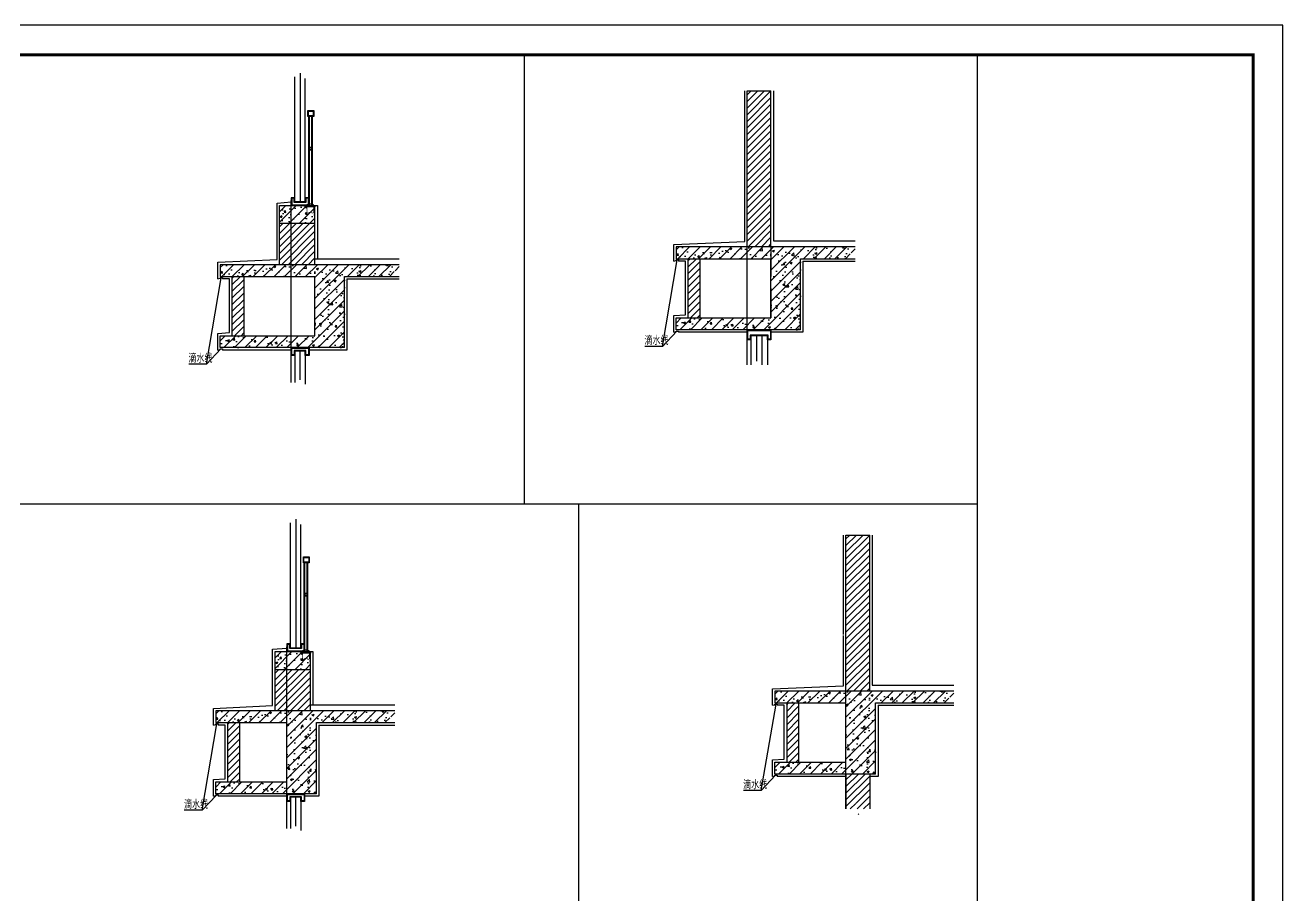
# Model space of a CAD drawing. Extents: x -1041549 to 749950, y -354245 to 17554.
# Drawn here: x 337387 to 347996, y -203687 to -196340 of the extents above; entities that cross this region are included whole.
import ezdxf

# ---------------------------------------------------------------- set-up
doc = ezdxf.new("R2010")
doc.units = 0
doc.header["$LTSCALE"] = 1000
doc.header["$MEASUREMENT"] = 0
doc.linetypes.add('DASH', pattern=[0.35, 0.25, -0.1])
doc.linetypes.add('DOTE', pattern=[2.42, 2, -0.2, 0.02, -0.2])
doc.layers.add('1', color=1, linetype='Continuous', lineweight=40)
for name, color, linetype in [('14', 1, 'Continuous'), ('DIM_SYMB', 3, 'Continuous'), ('DOTE', 1, 'Continuous'), ('HATCH', 254, 'Continuous'), ('PUB_DIM', 3, 'Continuous'), ('PUB_HATCH', 8, 'Continuous'), ('PUB_TEXT', 7, 'Continuous'), ('PUB_TITLE', 4, 'Continuous'), ('STR', 2, 'Continuous'), ('WALL', 4, 'Continuous'), ('WD', 2, 'Continuous'), ('家俱', 8, 'Continuous')]:
    doc.layers.add(name, color=color, linetype=linetype)
doc.styles.add('_TCH_DIM', font='SIMPLEX', dxfattribs={"bigfont": 'GBCBIG'})

# ---------------------------------------------------------------- blocks, each defined once
blk = doc.blocks.new('A$C536B6CE4')
at = {"layer": 'HATCH'}
h = blk.add_hatch(dxfattribs=at)
h.set_pattern_fill('ANSI32', color=256, scale=50, style=0)
h.set_pattern_definition([(45, (257213.824, -149309.7), (-13.2582521, 13.2582521), []), (45, (257222.663, -149309.7), (-13.2582521, 13.2582521), [])])
h.paths.add_polyline_path([(0, 68), (0, 55), (80, 55), (80, 68)])
h.paths.add_polyline_path([(45, 63, -1), (50, 63, -1)], flags=16)
at = {"layer": 'STR'}
blk.add_lwpolyline([(80, 68), (0, 68), (0, 55), (80, 55)], close=True, dxfattribs=at)
at = {"layer": 'WALL'}
for points in [[(30, 13, 6, 6, -1), (10, 13, 6, 6, 0), (10, 55, 0, 0, 0)], [(48, 13, 6, 6, 1), (68, 13, 6, 6, 0), (68, 55, 0, 0, 0)]]:
    blk.add_lwpolyline(points, format="xyseb", dxfattribs=at)
blk = doc.blocks.new('A$Ce58e362c')
at = {"layer": '14'}
blk.add_lwpolyline([(15730, 1076), (15730, 87176)], dxfattribs=at)

msp = doc.modelspace()

# ---------------------------------------------------------------- hatches: boundary and pattern name
h = msp.add_hatch()
h.set_pattern_fill('ANSI31', color=8, scale=25, style=0)
h.set_pattern_definition([(45, (684308.554, -186401.8), (-28.0633004, 28.0633004), [])])
h.paths.add_polyline_path([(343478.3, -196895.2), (343678.3, -196895.2), (343678.3, -198210.8), (343478.3, -198210.8)])
h = msp.add_hatch()
h.set_pattern_fill('ANSI31', color=8, scale=25, style=0)
h.set_pattern_definition([(45, (680537.563, -193178.627), (-28.0633004, 28.0633004), [])])
h.paths.add_polyline_path([(339631.6, -198011.1), (339531.6, -198011.1), (339531.6, -198361.1), (339631.6, -198361.1), (339831.6, -198361.1), (339831.6, -198311.1), (339831.6, -198011.1)])
h = msp.add_hatch()
h.set_pattern_fill('ANSI31', color=8, scale=25, style=0)
h.set_pattern_definition([(45, (683708.33, -187451.8), (-28.0633004, 28.0633004), [])])
h.paths.add_polyline_path([(342978.1, -198310.8), (343078.1, -198310.8), (343078.1, -198810.8), (342978.1, -198810.8)])
h = msp.add_hatch()
h.set_pattern_fill('ANSI31', color=8, scale=25, style=0)
h.set_pattern_definition([(45, (679861.657, -187602.12), (-28.0633004, 28.0633004), [])])
h.paths.add_polyline_path([(339131.4, -198461.1), (339231.4, -198461.1), (339231.4, -198961.1), (339131.4, -198961.1)])
h = msp.add_hatch()
h.set_pattern_fill('ANSI31', color=8, scale=25, style=0)
h.set_pattern_definition([(45, (685141.215, -190150.364), (-28.0633004, 28.0633004), [])])
h.paths.add_polyline_path([(344311, -200643.7), (344511, -200643.7), (344511, -201959.3), (344311, -201959.3)])
h = msp.add_hatch()
h.set_pattern_fill('ANSI31', color=8, scale=25, style=0)
h.set_pattern_definition([(45, (680500.49, -196943.39), (-28.0633004, 28.0633004), [])])
h.paths.add_polyline_path([(339594.5, -201775.8), (339494.5, -201775.8), (339494.5, -202125.8), (339594.5, -202125.8), (339794.5, -202125.8), (339794.5, -202075.8), (339794.5, -201775.8)])
h = msp.add_hatch()
h.set_pattern_fill('ANSI31', color=8, scale=25, style=0)
h.set_pattern_definition([(45, (684540.992, -191200.364), (-28.0633004, 28.0633004), [])])
h.paths.add_polyline_path([(343810.7, -202059.3), (343910.7, -202059.3), (343910.7, -202559.3), (343810.7, -202559.3)])
h = msp.add_hatch()
h.set_pattern_fill('ANSI31', color=8, scale=25, style=0)
h.set_pattern_definition([(45, (679824.583, -191366.88), (-28.0633004, 28.0633004), [])])
h.paths.add_polyline_path([(339094.3, -202225.8), (339194.3, -202225.8), (339194.3, -202725.8), (339094.3, -202725.8)])
h = msp.add_hatch()
h.set_pattern_fill('ANSI31', color=8, scale=25, style=0)
h.set_pattern_definition([(45, (611333.038, -127246.95), (-28.0633004, 28.0633004), [])])
h.paths.add_polyline_path([(344395.6, -202901.1), (344414.1, -203006.1), (344433.2, -202953.6), (344511, -202953.6), (344511, -202659.3), (344311, -202659.3), (344311, -202953.6), (344376.9, -202953.6)])
at = {"layer": 'WALL'}
h = msp.add_hatch(dxfattribs=at)
h.set_pattern_fill('钢筋混凝土', color=8, scale=25)
h.set_pattern_definition([(45, (0, 3666.65), (-44.194174, 44.194174), []), (50, (0, 3666.65), (179.315046, -15.688034), [18.75, -206.25]), (355, (0, 3666.65), (-34.68783, 188.04803), [15, -165]), (100.4514, (14.94, 3665.34), (144.627345, 172.359886), [15.93505, -175.28553]), (46.1842, (4e-14, 3716.65), (266.81026, -41.37975), [28.125, -309.375]), (96.6356, (22.23, 3713.2), (233.66568, 243.52947), [23.90257, -262.92825]), (351.1842, (4e-14, 3716.65), (233.66549, 243.52965), [22.5, -247.5]), (21, (25, 3704.15), (149.226763, -100.65472), [18.75, -206.25]), (326, (25, 3704.15), (60.82883, 181.28751), [15, -165]), (71.4514, (37.44, 3695.76), (210.05566, 80.632624), [15.93505, -175.28553]), (37.5, (0, 3666.65), (3.039964, 83.223463), [0, -163, 0, -167.5, 0, -165.625]), (7.5, (0, 3666.65), (65.767384, 98.602928), [0, -95.5, 0, -159.25, 0, -63.125]), (327.5, (-55.75, 3666.65), (133.455609, -5.638718), [0, -62.5, 0, -195, 0, -258.75]), (317.5, (-80.75, 3666.65), (145.796542, 25.026246), [0, -81.25, 0, -129.5, 0, -183.75])])
h.paths.add_polyline_path([(339631.6, -197861.1), (339531.6, -197861.1), (339531.6, -198011.1), (339631.6, -198011.1), (339831.6, -198011.1), (339831.6, -197961.1), (339831.6, -197861.1)])
h = msp.add_hatch(dxfattribs=at)
h.set_pattern_fill('钢筋混凝土', color=8, scale=25)
h.set_pattern_definition([(45, (373949.08, -92211.33), (-44.194174, 44.194174), []), (50, (373949.08, -92211.33), (179.31505, -15.68803), [18.75, -206.25]), (355, (373949.08, -92211.33), (-34.68783, 188.04803), [15, -165]), (100.4514, (373964.02, -92212.64), (144.62735, 172.35989), [15.93505, -175.28553]), (46.1842, (373949.08, -92161.33), (266.81026, -41.37975), [28.125, -309.375]), (96.6356, (373971.31, -92164.78), (233.6657, 243.52947), [23.9026, -262.92825]), (351.1842, (373949.08, -92161.33), (233.6655, 243.52965), [22.5, -247.5]), (21, (373974.08, -92173.83), (149.22676, -100.65472), [18.75, -206.25]), (326, (373974.08, -92173.83), (60.82883, 181.2875), [15, -165]), (71.4514, (373986.52, -92182.22), (210.05566, 80.63262), [15.93505, -175.28553]), (37.5, (373949.08, -92211.33), (3.039964, 83.223463), [0, -163, 0, -167.5, 0, -165.625]), (7.5, (373949.08, -92211.33), (65.767384, 98.60293), [0, -95.5, 0, -159.25, 0, -63.125]), (327.5, (373893.33, -92211.33), (133.45561, -5.638718), [0, -62.5, 0, -195, 0, -258.75]), (317.5, (373868.33, -92211.33), (145.79654, 25.02625), [0, -81.25, 0, -129.5, 0, -183.75])])
h.paths.add_polyline_path([(343678.3, -198810.8), (342878.1, -198810.8), (342878.1, -198910.8), (343478.3, -198910.8), (343678.3, -198910.8), (343678.3, -198210.8), (343478.3, -198210.8), (342878.1, -198210.8), (342878.1, -198310.8), (343678.3, -198310.8)])
h.paths.add_polyline_path([(343678.3, -198910.8), (343928.3, -198910.8), (343928.3, -198310.8), (344389.2, -198310.8), (344389.2, -198284), (344336.7, -198265.4), (344441.7, -198246.9), (344389.2, -198227.8), (344389.2, -198210.8), (343678.3, -198210.8)])
h = msp.add_hatch(dxfattribs=at)
h.set_pattern_fill('钢筋混凝土', color=8, scale=25)
h.set_pattern_definition([(45, (370102.406, -92361.647), (-44.194174, 44.194174), []), (50, (370102.4, -92361.65), (179.31505, -15.68803), [18.75, -206.25]), (355, (370102.4, -92361.65), (-34.68783, 188.04803), [15, -165]), (100.4514, (370117.35, -92362.95), (144.62735, 172.35989), [15.93505, -175.28553]), (46.1842, (370102.4, -92311.65), (266.81026, -41.37975), [28.125, -309.375]), (96.6356, (370124.64, -92315.1), (233.6657, 243.52947), [23.9026, -262.92825]), (351.1842, (370102.4, -92311.65), (233.6655, 243.52965), [22.5, -247.5]), (21, (370127.4, -92324.15), (149.22676, -100.65472), [18.75, -206.25]), (326, (370127.4, -92324.15), (60.82883, 181.2875), [15, -165]), (71.4514, (370139.84, -92332.53), (210.05566, 80.63262), [15.93505, -175.28553]), (37.5, (370102.406, -92361.647), (3.039964, 83.223463), [0, -163, 0, -167.5, 0, -165.625]), (7.5, (370102.41, -92361.65), (65.767384, 98.60293), [0, -95.5, 0, -159.25, 0, -63.125]), (327.5, (370046.656, -92361.647), (133.45561, -5.638718), [0, -62.5, 0, -195, 0, -258.75]), (317.5, (370021.66, -92361.65), (145.79654, 25.02625), [0, -81.25, 0, -129.5, 0, -183.75])])
h.paths.add_polyline_path([(339831.6, -198961.1), (339031.4, -198961.1), (339031.4, -199061.1), (339631.6, -199061.1), (339831.6, -199061.1), (339831.6, -198361.1), (339631.6, -198361.1), (339031.4, -198361.1), (339031.4, -198461.1), (339831.6, -198461.1)])
h.paths.add_polyline_path([(339831.6, -199061.1), (340081.6, -199061.1), (340081.6, -198461.1), (340542.5, -198461.1), (340542.5, -198434.4), (340490, -198415.7), (340595, -198397.2), (340542.5, -198378.1), (340542.5, -198361.1), (339831.6, -198361.1)])
h = msp.add_hatch(dxfattribs=at)
h.set_pattern_fill('钢筋混凝土', color=8, scale=25)
h.set_pattern_definition([(45, (-37.074, -98.114), (-44.194174, 44.194174), []), (50, (-37.07, -98.11), (179.315046, -15.688034), [18.75, -206.25]), (355, (-37.07, -98.11), (-34.68783, 188.04803), [15, -165]), (100.4514, (-22.13, -99.42), (144.627345, 172.359886), [15.93505, -175.28553]), (46.1842, (-37.07, -48.11), (266.81026, -41.37975), [28.125, -309.375]), (96.6356, (-14.84, -51.56), (233.66568, 243.52947), [23.90257, -262.92825]), (351.1842, (-37.07, -48.11), (233.66549, 243.52965), [22.5, -247.5]), (21, (-12.07, -60.61), (149.226763, -100.65472), [18.75, -206.25]), (326, (-12.07, -60.61), (60.82883, 181.28751), [15, -165]), (71.4514, (0.36, -69), (210.05566, 80.632624), [15.93505, -175.28553]), (37.5, (-37.074, -98.114), (3.039964, 83.223463), [0, -163, 0, -167.5, 0, -165.625]), (7.5, (-37.07, -98.11), (65.767384, 98.602928), [0, -95.5, 0, -159.25, 0, -63.125]), (327.5, (-92.824, -98.114), (133.455609, -5.638718), [0, -62.5, 0, -195, 0, -258.75]), (317.5, (-117.82, -98.11), (145.796542, 25.026246), [0, -81.25, 0, -129.5, 0, -183.75])])
h.paths.add_polyline_path([(339594.5, -201625.8), (339494.5, -201625.8), (339494.5, -201775.8), (339594.5, -201775.8), (339794.5, -201775.8), (339794.5, -201725.8), (339794.5, -201625.8)])
h = msp.add_hatch(dxfattribs=at)
h.set_pattern_fill('钢筋混凝土', color=8, scale=25)
h.set_pattern_definition([(45, (374781.74, -95959.89), (-44.194174, 44.194174), []), (50, (374781.74, -95959.89), (179.31505, -15.68803), [18.75, -206.25]), (355, (374781.74, -95959.9), (-34.68783, 188.04803), [15, -165]), (100.4514, (374796.68, -95961.2), (144.62735, 172.35989), [15.93505, -175.28553]), (46.1842, (374781.74, -95909.9), (266.81026, -41.37975), [28.125, -309.375]), (96.6356, (374803.98, -95913.34), (233.6657, 243.52947), [23.9026, -262.92825]), (351.1842, (374781.74, -95909.9), (233.6655, 243.52965), [22.5, -247.5]), (21, (374806.74, -95922.39), (149.22676, -100.65472), [18.75, -206.25]), (326, (374806.74, -95922.4), (60.82883, 181.2875), [15, -165]), (71.4514, (374819.18, -95930.78), (210.05566, 80.63262), [15.93505, -175.28553]), (37.5, (374781.74, -95959.89), (3.039964, 83.223463), [0, -163, 0, -167.5, 0, -165.625]), (7.5, (374781.74, -95959.89), (65.767384, 98.60293), [0, -95.5, 0, -159.25, 0, -63.125]), (327.5, (374725.99, -95959.89), (133.45561, -5.638718), [0, -62.5, 0, -195, 0, -258.75]), (317.5, (374700.99, -95959.89), (145.79654, 25.02625), [0, -81.25, 0, -129.5, 0, -183.75])])
h.paths.add_polyline_path([(344311, -202559.3), (343710.7, -202559.3), (343710.7, -202659.3), (344311, -202659.3), (344511, -202659.3), (344511, -201959.3), (344311, -201959.3), (343710.7, -201959.3), (343710.7, -202059.3), (344311, -202059.3)])
h.paths.add_polyline_path([(344561, -202659.3), (344561, -202059.3), (345221.8, -202059.3), (345221.8, -202032.6), (345169.3, -202014), (345274.3, -201995.5), (345221.8, -201976.3), (345221.8, -201959.3), (344511, -201959.3), (344511, -202659.3)])
h = msp.add_hatch(dxfattribs=at)
h.set_pattern_fill('钢筋混凝土', color=8, scale=25)
h.set_pattern_definition([(45, (370065.33, -96126.41), (-44.194174, 44.194174), []), (50, (370065.33, -96126.41), (179.31505, -15.68803), [18.75, -206.25]), (355, (370065.33, -96126.4), (-34.68783, 188.04803), [15, -165]), (100.4514, (370080.27, -96127.72), (144.62735, 172.35989), [15.93505, -175.28553]), (46.1842, (370065.33, -96076.4), (266.81026, -41.37975), [28.125, -309.375]), (96.6356, (370087.57, -96079.86), (233.6657, 243.52947), [23.9026, -262.92825]), (351.1842, (370065.33, -96076.4), (233.6655, 243.52965), [22.5, -247.5]), (21, (370090.33, -96088.91), (149.22676, -100.65472), [18.75, -206.25]), (326, (370090.33, -96088.9), (60.82883, 181.2875), [15, -165]), (71.4514, (370102.77, -96097.3), (210.05566, 80.63262), [15.93505, -175.28553]), (37.5, (370065.33, -96126.41), (3.039964, 83.223463), [0, -163, 0, -167.5, 0, -165.625]), (7.5, (370065.33, -96126.41), (65.767384, 98.60293), [0, -95.5, 0, -159.25, 0, -63.125]), (327.5, (370009.58, -96126.41), (133.45561, -5.638718), [0, -62.5, 0, -195, 0, -258.75]), (317.5, (369984.58, -96126.41), (145.79654, 25.02625), [0, -81.25, 0, -129.5, 0, -183.75])])
h.paths.add_polyline_path([(339594.5, -202725.8), (338994.3, -202725.8), (338994.3, -202825.8), (339594.5, -202825.8), (339794.5, -202825.8), (339794.5, -202125.8), (339594.5, -202125.8), (338994.3, -202125.8), (338994.3, -202225.8), (339594.5, -202225.8)])
h.paths.add_polyline_path([(339794.5, -202825.8), (339844.5, -202825.8), (339844.5, -202225.8), (340505.4, -202225.8), (340505.4, -202199.1), (340452.9, -202180.5), (340557.9, -202162), (340505.4, -202142.9), (340505.4, -202125.8), (339794.5, -202125.8)])

# ---------------------------------------------------------------- linework, layer by layer
at = {"color": 8}
for p, q in [((341595.7, -196589.8), (341595.7, -200378)), ((332855.1, -200378), (345421.1, -200378)), ((342055.6, -200378), (342055.6, -204365.5))]:
    msp.add_line(p, q, dxfattribs=at)
at = {"color": 2}
for p, q in [((339661.6, -197831.1), (339661.6, -196775.2)), ((339708.6, -197831.1), (339708.6, -196744.2)), ((339748.6, -197831.1), (339748.6, -196789.6)), ((343508.3, -198960.8), (343508.3, -199205.1)), ((343555.3, -198960.8), (343555.3, -199174.1)), ((343601.3, -198960.8), (343601.3, -199205.1)), ((343648.3, -198960.8), (343648.3, -199205.1)), ((339661.6, -199111.1), (339661.6, -199355.4)), ((339705.1, -199091.1), (339705.1, -199334.2)), ((339748.6, -199111.1), (339748.6, -199369.8)), ((339671.5, -201595.8), (339671.5, -200509)), ((339624.5, -201595.8), (339624.5, -200539.9)), ((339711.5, -201595.8), (339711.5, -200554.3)), ((339624.5, -202875.8), (339624.5, -203120.1)), ((339668, -202855.8), (339668, -203099)), ((339711.5, -202875.8), (339711.5, -203134.5))]:
    msp.add_line(p, q, dxfattribs=at)
at = {"color": 5, "linetype": 'DASH'}
msp.add_line((343678.3, -198210.8), (343678.3, -198910.8), dxfattribs=at)
for points in [[(339661.6, -197831.1), (339661.6, -197796.1), (339631.6, -197796.1), (339631.6, -197861.1), (339631.6, -197861.1), (339781.6, -197861.1), (339781.6, -197796.1), (339748.6, -197796.1), (339748.6, -197831.1)], [(343508.3, -198960.8), (343508.3, -198995.8), (343478.3, -198995.8), (343478.3, -198910.8), (343478.3, -198910.8), (343678.3, -198910.8), (343678.3, -198995.8), (343648.3, -198995.8), (343648.3, -198960.8)], [(339661.6, -199091.1), (339661.6, -199126.1), (339631.6, -199126.1), (339631.6, -199061.1), (339631.6, -199061.1), (339781.6, -199061.1), (339781.6, -199126.1), (339748.6, -199126.1), (339748.6, -199091.1)], [(339624.5, -201595.8), (339624.5, -201560.8), (339594.5, -201560.8), (339594.5, -201625.8), (339594.5, -201625.8), (339744.5, -201625.8), (339744.5, -201560.8), (339711.5, -201560.8), (339711.5, -201595.8)], [(339624.5, -202855.8), (339624.5, -202890.8), (339594.5, -202890.8), (339594.5, -202825.8), (339594.5, -202825.8), (339744.5, -202825.8), (339744.5, -202890.8), (339711.5, -202890.8), (339711.5, -202855.8)]]:
    msp.add_lwpolyline(points, close=True)
at = {"layer": '1'}
for p, q in [((339781.6, -197861.1), (339781.6, -197111.1, 0)), ((339806.7, -197861.1), (339806.7, -197111.1, 0)), ((339744.5, -201625.8), (339744.5, -200875.8, 0)), ((339769.6, -201625.8), (339769.6, -200875.8, 0))]:
    msp.add_line(p, q, dxfattribs=at)
at = {"layer": '14'}
msp.add_line((345421.1, -203609.8), (345421.1, -196589.8), dxfattribs=at)
at = {"layer": 'DIM_SYMB'}
for p, q in [((343478.3, -196895.2), (343678.3, -196895.2)), ((344311, -200643.7), (344511, -200643.7))]:
    msp.add_line(p, q, dxfattribs=at)
at = {"layer": 'DOTE', "linetype": 'DOTE'}
for p, q in [((343478.3, -199205.1), (343478.3, -197700)), ((339631.6, -199355.4), (339631.6, -197820.3)), ((344311, -202953.6), (344311, -201448.5)), ((339594.5, -203120.1), (339594.5, -201585))]:
    msp.add_line(p, q, dxfattribs=at)
at = {"layer": 'PUB_DIM'}
for p, q in [((342763.3, -199050.3), (342888.1, -198320.8)), ((338916.6, -199200.6), (339041.4, -198471.1)), ((343596, -202798.9), (343720.7, -202069.3)), ((338879.6, -202965.4), (339004.3, -202235.8))]:
    msp.add_line(p, q, dxfattribs=at)
for points in [[(339762.6, -197856.1), (339762.6, -197861.1), (339819.6, -197861.1), (339819.6, -197856.1, -0.3405564), (339809.6, -197849.1), (339775.6, -197849.1, -0.281549)], [(339725.5, -201620.8), (339725.5, -201625.8), (339782.5, -201625.8), (339782.5, -201620.8, -0.3405564), (339772.5, -201613.8), (339738.5, -201613.8, -0.281549)]]:
    msp.add_lwpolyline(points, format="xyb", close=True, dxfattribs=at)
for points in [[(342884.8, -198921.5), (342763.3, -199050.3), (342613, -199050.3)], [(339038.2, -199071.8), (338916.6, -199200.6), (338766.3, -199200.6)], [(343717.5, -202670.1), (343596, -202798.9), (343445.6, -202798.9)], [(339001.1, -202836.6), (338879.6, -202965.4), (338729.2, -202965.4)]]:
    msp.add_lwpolyline(points, dxfattribs=at)
at = {"layer": 'PUB_HATCH'}
for p, q in [((342858.1, -198330.8), (342878.1, -198325.8)), ((342878.1, -198325.8), (342878.1, -198320.8)), ((342878.1, -198320.8), (342898.1, -198320.8)), ((342898.1, -198320.8), (342898.1, -198330.8)), ((339011.4, -198481.1), (339031.4, -198476.1)), ((339031.4, -198476.1), (339031.4, -198471.1)), ((339031.4, -198471.1), (339051.4, -198471.1)), ((339051.4, -198471.1), (339051.4, -198481.1)), ((342858.1, -198930.8), (342878.1, -198925.8)), ((342878.1, -198925.8), (342878.1, -198920.8)), ((342878.1, -198920.8), (342898.1, -198920.8)), ((342898.1, -198920.8), (342898.1, -198930.8)), ((339011.4, -199081.1), (339031.4, -199076.1)), ((339031.4, -199076.1), (339031.4, -199071.1)), ((339031.4, -199071.1), (339051.4, -199071.1)), ((339051.4, -199071.1), (339051.4, -199081.1)), ((343690.7, -202079.3), (343710.7, -202074.3)), ((343710.7, -202074.3), (343710.7, -202069.3)), ((343710.7, -202069.3), (343730.7, -202069.3)), ((343730.7, -202069.3), (343730.7, -202079.3)), ((338974.3, -202245.8), (338994.3, -202240.8)), ((338994.3, -202240.8), (338994.3, -202235.8)), ((338994.3, -202235.8), (339014.3, -202235.8)), ((339014.3, -202235.8), (339014.3, -202245.8)), ((343690.7, -202679.3), (343710.7, -202674.3)), ((343710.7, -202674.3), (343710.7, -202669.3)), ((343710.7, -202669.3), (343730.7, -202669.3)), ((343730.7, -202669.3), (343730.7, -202679.3)), ((338974.3, -202845.8), (338994.3, -202840.8)), ((338994.3, -202840.8), (338994.3, -202835.8)), ((338994.3, -202835.8), (339014.3, -202835.8)), ((339014.3, -202835.8), (339014.3, -202845.8))]:
    msp.add_line(p, q, dxfattribs=at)
at = {"layer": 'PUB_TITLE'}
msp.add_lwpolyline([(326971.1, -211189.8), (347996.1, -211189.8), (347996.1, -196339.8), (326971.1, -196339.8)], close=True, dxfattribs=at)
msp.add_lwpolyline([(326971.1, -211189.8), (347996.1, -211189.8), (347996.1, -196339.8), (326971.1, -196339.8)], close=True, dxfattribs=at)
at = {"layer": 'PUB_TITLE', "const_width": 25}
msp.add_lwpolyline([(327596.1, -210939.8), (347746.1, -210939.8), (347746.1, -196589.8), (327596.1, -196589.8)], close=True, dxfattribs=at)
msp.add_lwpolyline([(327596.1, -210939.8), (347746.1, -210939.8), (347746.1, -196589.8), (327596.1, -196589.8)], close=True, dxfattribs=at)
at = {"layer": 'WALL', "color": 8}
for p, q in [((343458.3, -197740.8), (343458.3, -196895.2)), ((343698.3, -196895.2), (343698.3, -198040.8)), ((343698.3, -196895.2), (343698.3, -198160.8)), ((343458.3, -198165.8), (343458.3, -197740.8)), ((339511.6, -197841.1), (339631.6, -197832.1)), ((339511.6, -198316.1), (339511.6, -197841.1)), ((339851.6, -197861.1), (339851.6, -198191.1)), ((339851.6, -197861.1), (339851.6, -198311.1)), ((342858.1, -198190.8), (343458.3, -198165.8)), ((343698.3, -198160.8), (344389.2, -198160.8)), ((342858.1, -198330.8), (342858.1, -198190.8)), ((339011.4, -198341.1), (339511.6, -198316.1)), ((339011.4, -198481.1), (339011.4, -198341.1)), ((339831.6, -198311.1), (340542.5, -198311.1)), ((342958.1, -198330.8), (342898.1, -198330.8)), ((342958.1, -198783.9), (342958.1, -198330.8)), ((343948.3, -198330.8), (343948.3, -198930.8)), ((343948.3, -198330.8), (344389.2, -198330.8)), ((339111.4, -198481.1), (339051.4, -198481.1)), ((339111.4, -198934.2), (339111.4, -198481.1)), ((340101.6, -198481.1), (340101.6, -199081.1)), ((340101.6, -198481.1), (340542.5, -198481.1)), ((342858.1, -198790.8), (342958.1, -198783.9)), ((342858.1, -198930.8), (342858.1, -198790.8)), ((339011.4, -198941.1), (339111.4, -198934.2)), ((339011.4, -199081.1), (339011.4, -198941.1)), ((343478.3, -198930.8), (342898.1, -198930.8)), ((343948.3, -198930.8), (343678.3, -198930.8)), ((339631.6, -199081.1), (339051.4, -199081.1)), ((340101.6, -199081.1), (339781.6, -199081.1)), ((344291, -201481.8), (344291, -200643.7)), ((344531, -200643.7), (344531, -201789.3)), ((344531, -200643.7), (344531, -201909.3)), ((344291, -201914.3), (344291, -201489.3)), ((339474.5, -201605.8), (339594.5, -201596.8)), ((339474.5, -202080.8), (339474.5, -201605.8)), ((339814.5, -201625.8), (339814.5, -201905.8)), ((339814.5, -201625.8), (339814.5, -202075.8)), ((343690.7, -201939.3), (344291, -201914.3)), ((343690.7, -202079.3), (343690.7, -201939.3)), ((344531, -201909.3), (345221.8, -201909.3)), ((338974.3, -202105.8), (339474.5, -202080.8)), ((338974.3, -202245.8), (338974.3, -202105.8)), ((339794.5, -202075.8), (340505.4, -202075.8)), ((343790.7, -202079.3), (343730.7, -202079.3)), ((343790.7, -202532.5), (343790.7, -202079.3)), ((344581, -202079.3), (344581, -202679.3)), ((344581, -202079.3), (345221.8, -202079.3)), ((339074.3, -202245.8), (339014.3, -202245.8)), ((339074.3, -202699), (339074.3, -202245.8)), ((339864.5, -202245.8), (339864.5, -202845.8)), ((339864.5, -202245.8), (340505.4, -202245.8)), ((343690.7, -202539.3), (343790.7, -202532.5)), ((343690.7, -202679.3), (343690.7, -202539.3)), ((338974.3, -202705.8), (339074.3, -202699)), ((338974.3, -202845.8), (338974.3, -202705.8)), ((344311, -202679.3), (343730.7, -202679.3)), ((344581, -202679.3), (344511, -202679.3)), ((339594.5, -202845.8), (339014.3, -202845.8)), ((339864.5, -202845.8), (339744.5, -202845.8))]:
    msp.add_line(p, q, dxfattribs=at)
at = {"layer": 'WALL'}
for p, q in [((343478.3, -197760.8), (343478.3, -196895.2)), ((343678.3, -198210.8), (343678.3, -196895.2)), ((339531.6, -198361.1), (339531.6, -197861.1)), ((339531.6, -197861.1), (339831.6, -197861.1)), ((339831.6, -198311.1), (339831.6, -197861.1)), ((339831.6, -197861.1), (339851.6, -197861.1)), ((343478.3, -198210.8), (343478.3, -197760.8)), ((339531.6, -198011.1), (339831.6, -198011.1)), ((343478.3, -198210.8), (342878.1, -198210.8)), ((342878.1, -198210.8), (342878.1, -198310.8)), ((344389.2, -198210.8), (343478.3, -198210.8)), ((339631.6, -198361.1), (339031.4, -198361.1)), ((339031.4, -198361.1), (339031.4, -198461.1)), ((340542.5, -198361.1), (339631.6, -198361.1)), ((339831.6, -198361.1), (339831.6, -198311.1)), ((342878.1, -198310.8), (343678.3, -198310.8)), ((342978.1, -198310.8), (342978.1, -198810.8)), ((343078.1, -198310.8), (343078.1, -198810.8)), ((343678.3, -198810.8), (343678.3, -198310.8)), ((343928.3, -198910.8), (343928.3, -198310.8)), ((343928.3, -198310.8), (344389.2, -198310.8)), ((339031.4, -198461.1), (339831.6, -198461.1)), ((339131.4, -198461.1), (339131.4, -198961.1)), ((339231.4, -198461.1), (339231.4, -198961.1)), ((339831.6, -198961.1), (339831.6, -198461.1)), ((340081.6, -199061.1), (340081.6, -198461.1)), ((340081.6, -198461.1), (340542.5, -198461.1)), ((342878.1, -198810.8), (343678.3, -198810.8)), ((342878.1, -198910.8), (342878.1, -198810.8)), ((343478.3, -198910.8), (342878.1, -198910.8)), ((343928.3, -198910.8), (343478.3, -198910.8)), ((339031.4, -198961.1), (339831.6, -198961.1)), ((339031.4, -199061.1), (339031.4, -198961.1)), ((339631.6, -199061.1), (339031.4, -199061.1)), ((340081.6, -199061.1), (339631.6, -199061.1)), ((344311, -201509.3), (344311, -200643.7)), ((344511, -201959.3), (344511, -200643.7)), ((344311, -201959.3), (344311, -201509.3)), ((339494.5, -202125.8), (339494.5, -201625.8)), ((339494.5, -201625.8), (339794.5, -201625.8)), ((339794.5, -202075.8), (339794.5, -201625.8)), ((339794.5, -201625.8), (339814.5, -201625.8)), ((339494.5, -201775.8), (339794.5, -201775.8)), ((344311, -201959.3), (343710.7, -201959.3)), ((343710.7, -201959.3), (343710.7, -202059.3)), ((345221.8, -201959.3), (344311, -201959.3)), ((339794.5, -202125.8), (339794.5, -202075.8)), ((343710.7, -202059.3), (344311, -202059.3)), ((343810.7, -202059.3), (343810.7, -202559.3)), ((343910.7, -202059.3), (343910.7, -202559.3)), ((344311, -202559.3), (344311, -202059.3)), ((344561, -202659.3), (344561, -202059.3)), ((344561, -202059.3), (345221.8, -202059.3)), ((339594.5, -202125.8), (338994.3, -202125.8)), ((338994.3, -202125.8), (338994.3, -202225.8)), ((340505.4, -202125.8), (339594.5, -202125.8)), ((338994.3, -202225.8), (339594.5, -202225.8)), ((339094.3, -202225.8), (339094.3, -202725.8)), ((339194.3, -202225.8), (339194.3, -202725.8)), ((339594.5, -202725.8), (339594.5, -202225.8)), ((339844.5, -202825.8), (339844.5, -202225.8)), ((339844.5, -202225.8), (340505.4, -202225.8)), ((343710.7, -202559.3), (344311, -202559.3)), ((343710.7, -202659.3), (343710.7, -202559.3)), ((338994.3, -202725.8), (339594.5, -202725.8)), ((338994.3, -202825.8), (338994.3, -202725.8)), ((344311, -202659.3), (343710.7, -202659.3)), ((344561, -202659.3), (344311, -202659.3)), ((344311, -202659.3), (344311, -202953.6)), ((344511, -202659.3), (344511, -202953.6)), ((339594.5, -202825.8), (338994.3, -202825.8)), ((339844.5, -202825.8), (339594.5, -202825.8))]:
    msp.add_line(p, q, dxfattribs=at)
at = {"layer": 'WD'}
for p, q in [((339781.6, -197371.4, 0), (339806.7, -197371.4, 0)), ((339781.6, -197391.4, 0), (339806.7, -197391.4, 0)), ((339744.5, -201136.1, 0), (339769.6, -201136.1, 0)), ((339744.5, -201156.1, 0), (339769.6, -201156.1, 0))]:
    msp.add_line(p, q, dxfattribs=at)
at = {"layer": 'WD', "elevation": 0}
for points in [[(339820.6, -197111.1), (339770.6, -197111.1), (339770.6, -197061.1), (339820.6, -197061.1)], [(339815.6, -197106.1), (339775.6, -197106.1), (339775.6, -197066.1), (339815.6, -197066.1)], [(339806.7, -197371.4), (339781.6, -197371.4), (339781.6, -197391.4), (339806.7, -197391.4)], [(339804.2, -197373.9), (339784.1, -197373.9), (339784.1, -197388.9), (339804.2, -197388.9)], [(339783.5, -200875.8), (339733.5, -200875.8), (339733.5, -200825.8), (339783.5, -200825.8)], [(339778.5, -200870.8), (339738.5, -200870.8), (339738.5, -200830.8), (339778.5, -200830.8)], [(339769.6, -201136.1), (339744.5, -201136.1), (339744.5, -201156.1), (339769.6, -201156.1)], [(339767.1, -201138.6), (339747, -201138.6), (339747, -201153.6), (339767.1, -201153.6)]]:
    msp.add_lwpolyline(points, close=True, dxfattribs=at)
at = {"layer": '家俱', "color": 2}
for points in [[(339656.6, -197836.1), (339656.6, -197801.1), (339636.6, -197801.1), (339636.6, -197856.1), (339696.6, -197856.1), (339696.6, -197856.1), (339776.6, -197856.1), (339776.6, -197856.1), (339776.6, -197801.1), (339753.6, -197801.1), (339753.6, -197836.1), (339656.6, -197836.1)], [(343503.3, -198955.8), (343503.3, -198990.8), (343483.3, -198990.8), (343483.3, -198915.8), (343543.3, -198915.8), (343543.3, -198915.8), (343673.3, -198915.8), (343673.3, -198915.8), (343673.3, -198990.8), (343653.3, -198990.8), (343653.3, -198955.8), (343503.3, -198955.8)], [(339656.6, -199086.1), (339656.6, -199121.1), (339636.6, -199121.1), (339636.6, -199066.1), (339696.6, -199066.1), (339696.6, -199066.1), (339776.6, -199066.1), (339776.6, -199066.1), (339776.6, -199121.1), (339753.6, -199121.1), (339753.6, -199086.1), (339656.6, -199086.1)], [(339619.5, -201600.8), (339619.5, -201565.8), (339599.5, -201565.8), (339599.5, -201620.8), (339659.5, -201620.8), (339659.5, -201620.8), (339739.5, -201620.8), (339739.5, -201620.8), (339739.5, -201565.8), (339716.5, -201565.8), (339716.5, -201600.8), (339619.5, -201600.8)], [(339619.5, -202850.8), (339619.5, -202885.8), (339599.5, -202885.8), (339599.5, -202830.8), (339659.5, -202830.8), (339659.5, -202830.8), (339739.5, -202830.8), (339739.5, -202830.8), (339739.5, -202885.8), (339716.5, -202885.8), (339716.5, -202850.8), (339619.5, -202850.8)]]:
    msp.add_lwpolyline(points, dxfattribs=at)

# ---------------------------------------------------------------- block references
at = {"xscale": 0.1666666666666666, "yscale": 0.1666666666666666, "zscale": 0.1666666666666666}
msp.add_blockref('A$Ce58e362c', (342799.4, -211119), dxfattribs=at)
at = {"xscale": -1, "rotation": 359.9999999999999}
for p in [(339831.6, -197929.1), (339794.5, -201693.9)]:
    msp.add_blockref('A$C536B6CE4', p, dxfattribs=at)

# ---------------------------------------------------------------- texts
at = {"layer": 'PUB_TEXT', "style": '_TCH_DIM'}
for p in [(342611.1, -199037.9), (338764.4, -199188.2), (343443.8, -202786.4), (338727.3, -202953)]:
    msp.add_text('滴水线', height=67.52, dxfattribs=at).set_placement(p)

doc.saveas('drawing.dxf')
